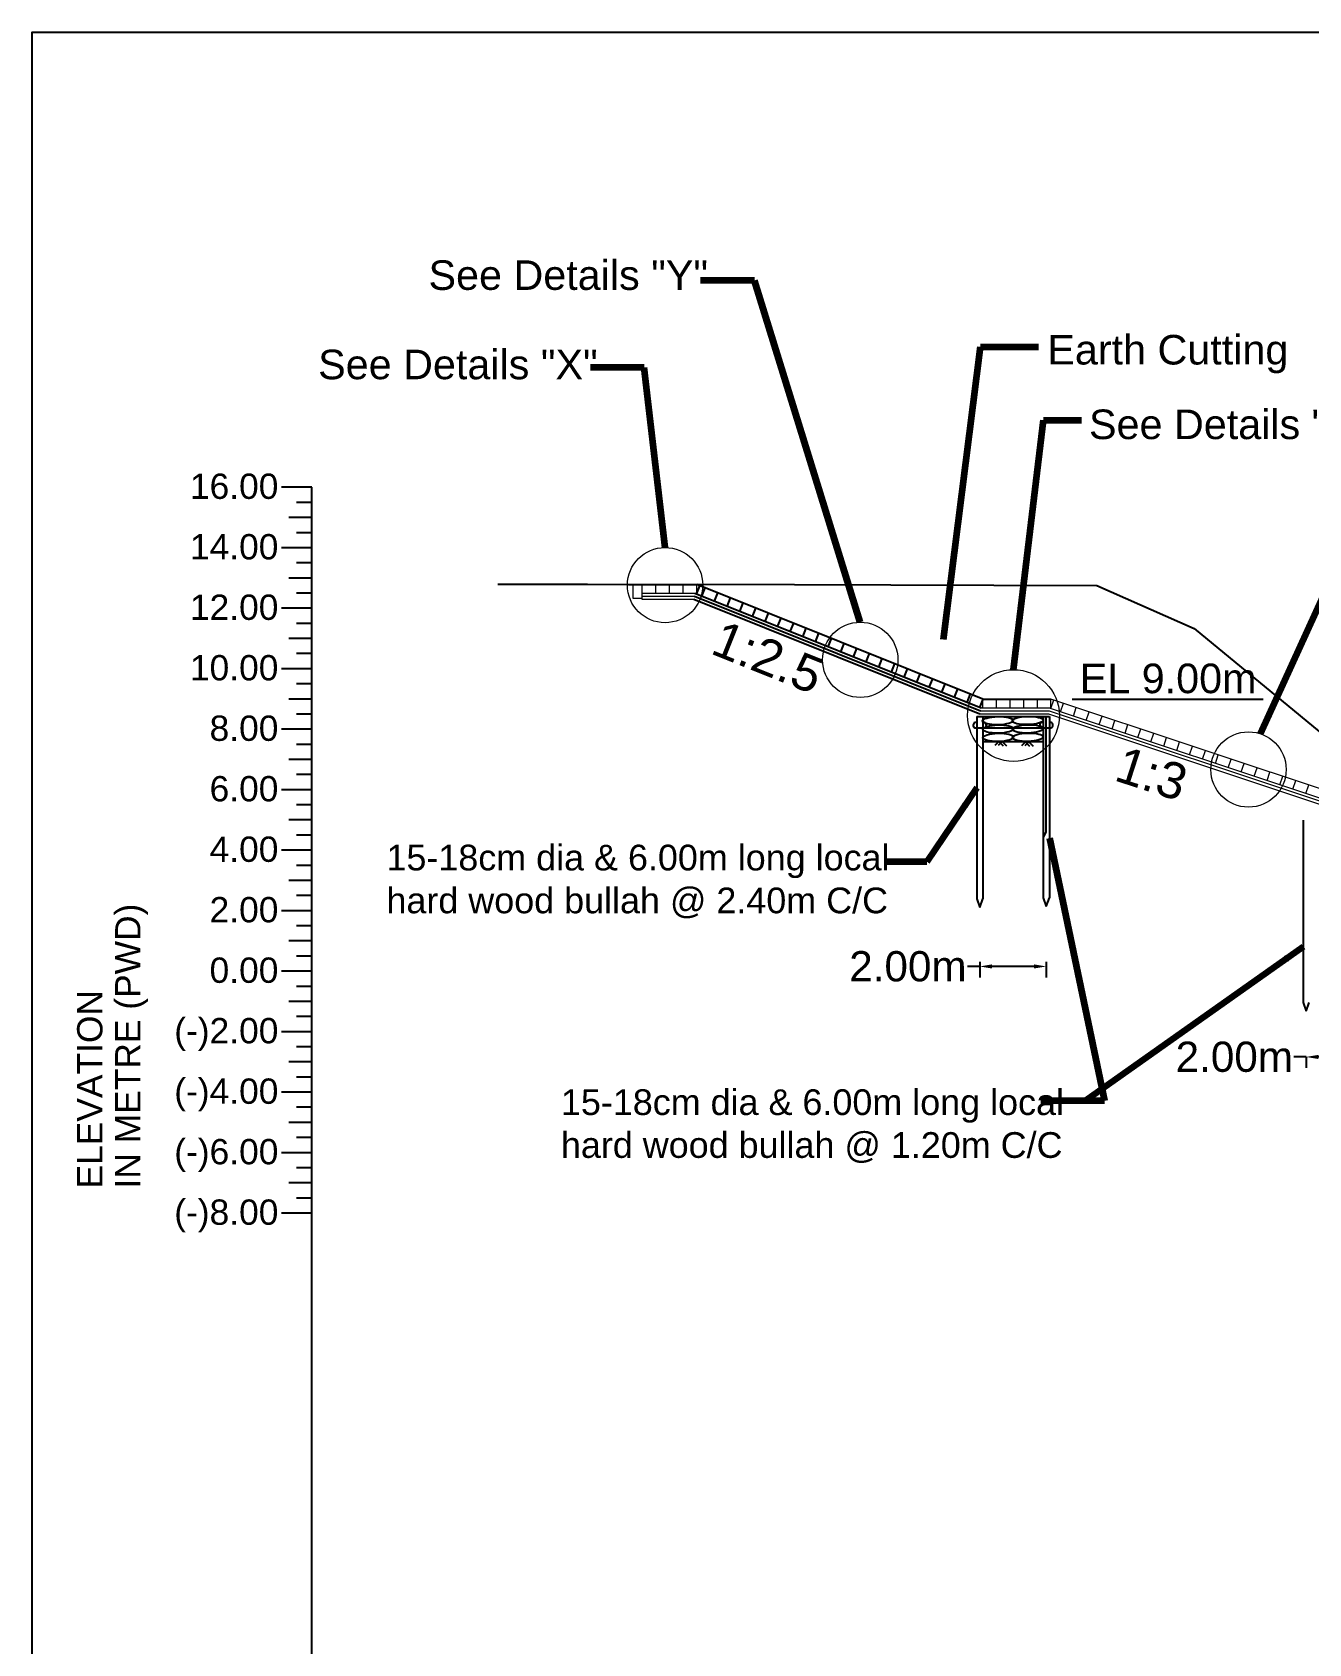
# Model space of a CAD drawing. Header units: inches. Extents: x -8940 to 26362, y -28010 to 990.
# Drawn here: x 4141 to 4183.2, y -13303.6 to -13250.3 of the extents above; entities that cross this region are included whole.
import ezdxf
from ezdxf.enums import TextEntityAlignment as Align

# ---------------------------------------------------------------- set-up
doc = ezdxf.new("R2010")
doc.units = ezdxf.units.IN
doc.header["$MEASUREMENT"] = 0
doc.header["$PDMODE"] = 3
doc.linetypes.add('HIDDEN', pattern=[9.525, 6.35, -3.175])
doc.layers.add('GL', color=3, linetype='HIDDEN')
doc.layers.add('LINE', color=7, linetype='Continuous')
doc.layers.add('Layer1', color=7, linetype='Continuous', lineweight=13)
doc.styles.add('dim', font='isocp.shx')
doc.styles.get("Standard").update_dxf_attribs({"font": 'arial.ttf'})
doc.dimstyles.get("Standard").update_dxf_attribs({"dimtxt": 0.18, "dimasz": 0.18, "dimexe": 0.18, "dimexo": 0.0625, "dimgap": 0.09, "dimtad": 0, "dimtih": 1, "dimtoh": 1, "dimdec": 4, "dimzin": 0, "dimdsep": 46, "dimtxsty": 'Standard', "dimcen": 0.09, "dimadec": 0, "dimazin": 0, "dimtfac": 1, "dimtdec": 4, "dimtofl": 0, "dimtmove": 0, "dimatfit": 3, "dimfxl": 1, "dimtolj": 1, "dimtzin": 0, "dimarcsym": 0})
doc.dimstyles.new('STANDARD$0', dxfattribs={"dimscale": 0, "dimtxt": 8, "dimasz": 8, "dimexe": 4, "dimexo": 0, "dimgap": 2, "dimtad": 1, "dimdec": 0, "dimzin": 0, "dimdsep": 46, "dimtxsty": 'dim', "dimblk": 'DOTSMALL', "dimcen": 1, "dimclrd": 6, "dimclre": 6, "dimclrt": 256, "dimadec": 0, "dimazin": 0, "dimtfac": 1, "dimtdec": 0, "dimtix": 1, "dimtofl": 0, "dimtmove": 1, "dimatfit": 3, "dimldrblk": 'DOTSMALL', "dimfxl": 6, "dimtolj": 1, "dimtzin": 0, "dimarcsym": 0})

# ---------------------------------------------------------------- blocks, each defined once
blk = doc.blocks.new('*D26')
at = {"color": 0, "lineweight": -2, "ltscale": 0.5, "transparency": 16777216}
for p, q in [((4183.157, -13284.218), (4182.749, -13284.218)), ((4183.157, -13284.218), (4183.157, -13284.582)), ((4184.952, -13284.218), (4183.564, -13284.218)), ((4185.359, -13284.218), (4185.359, -13284.582))]:
    blk.add_line(p, q, dxfattribs=at)
at = {"color": 0, "linetype": 'Continuous', "ltscale": 0.5, "transparency": 16777216}
for points in [[(4183.564, -13284.15), (4183.564, -13284.286), (4183.157, -13284.218)], [(4184.952, -13284.15), (4184.952, -13284.286), (4185.359, -13284.218)]]:
    blk.add_solid(points, dxfattribs=at)
at = {"layer": 'Defpoints', "color": 0, "linetype": 'Continuous', "ltscale": 0.5, "transparency": 16777216}
for p in [(4183.157, -13284.11), (4185.359, -13284.139), (4185.359, -13284.218)]:
    blk.add_point(p, dxfattribs=at)
at = {"color": 0, "linetype": 'Continuous', "lineweight": -3, "ltscale": 0.5, "transparency": 16777216, "insert": (4180.784, -13284.218), "char_height": 0.75, "attachment_point": 5}
blk.add_mtext('\\A1;{\\H1.333x;2.00m}', dxfattribs=at)
blk = doc.blocks.new('*D27')
at = {"color": 0, "lineweight": -2, "ltscale": 0.5, "transparency": 16777216}
for p, q in [((4172.366, -13281.076), (4172.366, -13281.59)), ((4174.569, -13281.076), (4174.569, -13281.59)), ((4172.366, -13281.226), (4171.959, -13281.226)), ((4174.162, -13281.226), (4172.774, -13281.226))]:
    blk.add_line(p, q, dxfattribs=at)
at = {"color": 0, "linetype": 'Continuous', "ltscale": 0.5, "transparency": 16777216}
for points in [[(4172.774, -13281.158), (4172.774, -13281.294), (4172.366, -13281.226)], [(4174.162, -13281.158), (4174.162, -13281.294), (4174.569, -13281.226)]]:
    blk.add_solid(points, dxfattribs=at)
at = {"layer": 'Defpoints', "color": 0, "linetype": 'Continuous', "ltscale": 0.5, "transparency": 16777216}
for p in [(4172.366, -13280.486), (4174.569, -13280.515), (4174.569, -13281.226)]:
    blk.add_point(p, dxfattribs=at)
at = {"color": 0, "linetype": 'Continuous', "lineweight": -3, "ltscale": 0.5, "transparency": 16777216, "insert": (4169.993, -13281.226), "char_height": 0.75, "attachment_point": 5}
blk.add_mtext('\\A1;{\\H1.333x;2.00m}', dxfattribs=at)

msp = doc.modelspace()

# ---------------------------------------------------------------- linework, layer by layer
at = {"color": 0, "linetype": 'ByBlock'}
for p, q in [((4150.280444, -13265.383649), (4149.280444, -13265.383649)), ((4150.280444, -13309.676488), (4150.280444, -13265.383649)), ((4150.280444, -13265.883649), (4149.780444, -13265.883649)), ((4150.280444, -13266.383649), (4149.530444, -13266.383649)), ((4150.280444, -13266.883649), (4149.780444, -13266.883649)), ((4150.280444, -13267.383649), (4149.280444, -13267.383649)), ((4150.280444, -13267.883649), (4149.780444, -13267.883649)), ((4150.280444, -13268.383649), (4149.530444, -13268.383649)), ((4150.280444, -13268.883649), (4149.780444, -13268.883649)), ((4150.280444, -13269.383649), (4149.280444, -13269.383649)), ((4150.280444, -13269.883649), (4149.780444, -13269.883649)), ((4150.280444, -13270.383649), (4149.530444, -13270.383649)), ((4150.280444, -13270.883649), (4149.780444, -13270.883649)), ((4150.280444, -13271.383649), (4149.280444, -13271.383649)), ((4150.280444, -13271.883649), (4149.780444, -13271.883649)), ((4150.280444, -13272.383649), (4149.530444, -13272.383649)), ((4150.280444, -13272.883649), (4149.780444, -13272.883649)), ((4150.280444, -13273.383649), (4149.280444, -13273.383649)), ((4150.280444, -13273.883649), (4149.780444, -13273.883649)), ((4150.280444, -13274.383649), (4149.530444, -13274.383649)), ((4150.280444, -13274.883649), (4149.780444, -13274.883649)), ((4150.280444, -13275.383649), (4149.280444, -13275.383649)), ((4150.280444, -13275.883649), (4149.780444, -13275.883649)), ((4150.280444, -13276.383649), (4149.530444, -13276.383649)), ((4150.280444, -13277.383649), (4149.280444, -13277.383649)), ((4150.280444, -13276.883649), (4149.780444, -13276.883649)), ((4150.280444, -13277.883649), (4149.780444, -13277.883649)), ((4150.280444, -13278.383649), (4149.530444, -13278.383649)), ((4150.280444, -13278.883649), (4149.780444, -13278.883649)), ((4150.280444, -13279.383649), (4149.280444, -13279.383649)), ((4150.280444, -13279.883649), (4149.780444, -13279.883649)), ((4150.280444, -13280.383649), (4149.530444, -13280.383649)), ((4150.280444, -13280.883649), (4149.780444, -13280.883649)), ((4150.280444, -13281.383649), (4149.280444, -13281.383649)), ((4150.280444, -13281.883649), (4149.780444, -13281.883649)), ((4150.280444, -13282.383649), (4149.530444, -13282.383649)), ((4150.280444, -13282.883649), (4149.780444, -13282.883649)), ((4150.280444, -13283.383649), (4149.280444, -13283.383649)), ((4150.280444, -13283.883649), (4149.780444, -13283.883649)), ((4150.280444, -13284.383649), (4149.530444, -13284.383649)), ((4150.280444, -13285.383649), (4149.280444, -13285.383649)), ((4150.280444, -13284.883649), (4149.780444, -13284.883649)), ((4150.280444, -13285.883649), (4149.780444, -13285.883649)), ((4150.280444, -13286.383649), (4149.530444, -13286.383649)), ((4150.280444, -13286.883649), (4149.780444, -13286.883649)), ((4150.280444, -13287.383649), (4149.280444, -13287.383649)), ((4150.280444, -13287.883649), (4149.780444, -13287.883649)), ((4150.280444, -13288.383649), (4149.530444, -13288.383649)), ((4150.280444, -13288.883649), (4149.780444, -13288.883649)), ((4150.280444, -13289.383649), (4149.280444, -13289.383649))]:
    msp.add_line(p, q, dxfattribs=at)
at = {"color": 0, "linetype": 'Continuous', "lineweight": -3, "ltscale": 0.5}
for p, q in [((4160.757946, -13268.598936), (4163.010047, -13268.598936)), ((4160.910047, -13268.598936), (4163.010047, -13268.598936)), ((4163.002078, -13268.918858), (4163.113496, -13268.640315)), ((4172.471829, -13272.383649), (4163.010047, -13268.598936)), ((4163.27991, -13268.706881), (4163.168492, -13268.985424)), ((4163.697724, -13268.874007), (4163.586307, -13269.15255)), ((4172.37218, -13272.882306), (4162.910399, -13269.097593)), ((4172.394796, -13272.783649), (4162.933014, -13268.998936)), ((4172.414054, -13272.683649), (4162.952273, -13268.898936)), ((4164.115539, -13269.041132), (4164.004121, -13269.319675)), ((4164.533353, -13269.208258), (4164.421936, -13269.486801)), ((4164.951168, -13269.375384), (4164.83975, -13269.653927)), ((4165.368982, -13269.54251), (4165.257565, -13269.821053)), ((4165.786797, -13269.709636), (4165.675379, -13269.988179)), ((4166.204611, -13269.876761), (4166.093194, -13270.155304)), ((4166.622426, -13270.043887), (4166.511008, -13270.32243)), ((4167.04024, -13270.211013), (4166.928823, -13270.489556)), ((4167.458055, -13270.378139), (4167.346637, -13270.656682)), ((4167.875869, -13270.545265), (4167.764452, -13270.823808)), ((4168.293684, -13270.71239), (4168.182266, -13270.990933)), ((4168.711498, -13270.879516), (4168.600081, -13271.158059)), ((4169.129313, -13271.046642), (4169.017896, -13271.325185)), ((4169.547127, -13271.213768), (4169.43571, -13271.492311)), ((4169.964942, -13271.380894), (4169.853525, -13271.659437)), ((4170.382756, -13271.548019), (4170.271339, -13271.826563)), ((4170.800571, -13271.715145), (4170.689154, -13271.993688)), ((4171.218385, -13271.882271), (4171.106968, -13272.160814)), ((4171.6362, -13272.049397), (4171.524783, -13272.32794)), ((4172.054014, -13272.216523), (4171.942597, -13272.495066)), ((4172.471829, -13272.383649), (4172.360412, -13272.662192)), ((4172.471829, -13272.383649), (4174.721829, -13272.383649)), ((4175.420846, -13272.383649), (4181.741092, -13272.383649)), ((4172.26843, -13272.957897), (4172.46843, -13272.957897)), ((4172.26843, -13272.957897), (4172.26843, -13278.993152)), ((4172.46843, -13272.957897), (4172.46843, -13278.993152)), ((4172.46843, -13272.957897), (4172.804234, -13272.957897)), ((4172.804234, -13272.957897), (4174.66843, -13272.957897)), ((4174.46843, -13272.957897), (4174.46843, -13278.957897)), ((4174.557183, -13272.957897), (4174.553139, -13276.774756)), ((4174.66843, -13272.957897), (4174.66843, -13278.957897)), ((4172.310643, -13273.340538), (4174.732626, -13273.336759)), ((4172.46843, -13273.792433), (4174.46843, -13273.792433)), ((4172.999729, -13273.789889), (4172.876428, -13273.912287)), ((4172.876428, -13273.912287), (4172.999729, -13273.789889)), ((4173.111663, -13273.789889), (4172.988362, -13273.912287)), ((4172.988362, -13273.912287), (4173.111663, -13273.789889)), ((4172.999729, -13273.789889), (4173.13861, -13273.929287)), ((4173.111663, -13273.789889), (4173.250543, -13273.929287)), ((4173.878828, -13273.803286), (4173.755527, -13273.925685)), ((4173.755527, -13273.925685), (4173.878828, -13273.803286)), ((4173.990761, -13273.803286), (4173.86746, -13273.925685)), ((4173.86746, -13273.925685), (4173.990761, -13273.803286)), ((4173.878828, -13273.803286), (4174.017709, -13273.942684)), ((4173.990761, -13273.803286), (4174.129642, -13273.942684)), ((4174.553139, -13276.774756), (4174.46843, -13276.957897)), ((4183.058653, -13276.384834), (4183.058653, -13282.420089)), ((4172.26843, -13278.993152), (4172.36843, -13279.274462)), ((4172.36843, -13279.274462), (4172.46843, -13278.993152)), ((4174.46843, -13278.957897), (4174.56843, -13279.239207)), ((4174.56843, -13279.239207), (4174.66843, -13278.957897)), ((4183.058653, -13282.418903), (4183.158653, -13282.700213)), ((4183.158653, -13282.700213), (4183.258653, -13282.418903))]:
    msp.add_line(p, q, dxfattribs=at)
at = {"color": 0, "linetype": 'Continuous', "lineweight": 20, "ltscale": 0.5}
for p, q in [((4174.717288, -13272.697817), (4174.811992, -13272.413703)), ((4184.389468, -13275.606195), (4174.721829, -13272.383649)), ((4175.036435, -13272.804199), (4175.131139, -13272.520085)), ((4184.139468, -13276.046378), (4174.64725, -13272.882306)), ((4184.139468, -13275.938675), (4174.674389, -13272.783649)), ((4184.274783, -13275.883649), (4174.674783, -13272.683649)), ((4175.463342, -13272.946502), (4175.558047, -13272.662388)), ((4175.89025, -13273.088804), (4175.984954, -13272.80469)), ((4176.317157, -13273.231107), (4176.411862, -13272.946993)), ((4176.744065, -13273.373409), (4176.838769, -13273.089295)), ((4177.170972, -13273.515712), (4177.265677, -13273.231598)), ((4177.59788, -13273.658014), (4177.692584, -13273.3739)), ((4178.024787, -13273.800317), (4178.119492, -13273.516203)), ((4178.451694, -13273.942619), (4178.546399, -13273.658505)), ((4178.878602, -13274.084922), (4178.973307, -13273.800808)), ((4179.305509, -13274.227224), (4179.400214, -13273.94311)), ((4179.732417, -13274.369527), (4179.827122, -13274.085413)), ((4180.159324, -13274.511829), (4180.254029, -13274.227715)), ((4180.586232, -13274.654132), (4180.680937, -13274.370018)), ((4181.013139, -13274.796434), (4181.107844, -13274.51232)), ((4181.440047, -13274.938737), (4181.534751, -13274.654623)), ((4181.866954, -13275.081039), (4181.961659, -13274.796925)), ((4182.293862, -13275.223342), (4182.388566, -13274.939228)), ((4182.720769, -13275.365644), (4182.815474, -13275.08153)), ((4183.147677, -13275.507947), (4183.242381, -13275.223833))]:
    msp.add_line(p, q, dxfattribs=at)
at = {"color": 0, "linetype": 'ByBlock'}
msp.add_lwpolyline([(4145.036818, -13288.768158, 0, 0, 0), (4145.036818, -13277.829529, 0.390665, 0, 0), (4145.036818, -13277.048199, 0, 0, 0)], format="xyseb", dxfattribs=at)
at = {"color": 7, "lineweight": 20, "ltscale": 0.18}
for centre, radius in [((4161.964165, -13268.617755), 1.244459), ((4161.964302, -13268.617755), 1.244459), ((4168.417107, -13271.087681), 1.244459), ((4173.48321, -13272.930203), 1.515792), ((4181.253363, -13274.714477), 1.244459)]:
    msp.add_circle(centre, radius, dxfattribs=at)
at = {"color": 0, "linetype": 'Continuous', "lineweight": -3, "ltscale": 0.5}
for centre, start, end in [((4172.244107, -13273.247598), 74.8284169, 283.6920769), ((4172.494665, -13273.247598), 253.6040994, 105.1715831), ((4174.444107, -13273.247598), 74.8284169, 283.6920769), ((4174.692754, -13273.247598), 253.6040994, 105.1715831)]:
    msp.add_arc(centre, 0.09294, start, end, dxfattribs=at)
for centre in [(4172.966972, -13273.100532), (4173.95312, -13273.095185), (4172.974407, -13273.377233), (4172.975201, -13273.652549), (4173.960555, -13273.371886), (4173.961349, -13273.647202)]:
    msp.add_ellipse(centre, major_axis=(0.506914, 0.0108), ratio=0.268841611)
at = {"layer": 'GL', "linetype": 'ByBlock'}
msp.add_lwpolyline([(4156.435844, -13268.586149), (4159.400344, -13268.588849), (4166.238644, -13268.602349), (4169.429544, -13268.605349), (4176.236244, -13268.632349), (4179.458844, -13270.054649), (4188.028644, -13277.116349)], dxfattribs=at)
at = {"layer": 'Layer1', "color": 7, "lineweight": 20}
for p, q in [((4160.910047, -13269.055361), (4160.910047, -13268.598936)), ((4161.210047, -13268.904448), (4161.210047, -13268.598936)), ((4161.210047, -13269.055361), (4161.210047, -13268.598936)), ((4161.210047, -13269.097593), (4161.210047, -13268.598936)), ((4161.660047, -13268.902761), (4161.660047, -13268.598936)), ((4162.110047, -13268.900623), (4162.110047, -13268.598936)), ((4162.110047, -13268.898936), (4162.110047, -13268.598936)), ((4162.110047, -13268.898936), (4162.110047, -13268.598936)), ((4162.560047, -13268.898936), (4162.560047, -13268.598936)), ((4163.010047, -13268.898936), (4163.010047, -13268.598936)), ((4161.210047, -13269.055361), (4160.910047, -13269.055361)), ((4163.010047, -13268.898936), (4161.210047, -13268.898936)), ((4162.933014, -13268.998936), (4161.210047, -13268.998936)), ((4162.933014, -13268.998936), (4161.210047, -13268.998936)), ((4162.910399, -13269.097593), (4161.210047, -13269.097593)), ((4163.010047, -13268.898936), (4161.660047, -13268.898936)), ((4172.471829, -13272.687474), (4172.471829, -13272.383649)), ((4172.921829, -13272.683649), (4172.921829, -13272.383649)), ((4173.371829, -13272.687474), (4173.371829, -13272.383649)), ((4173.821829, -13272.685336), (4173.821829, -13272.383649)), ((4173.821829, -13272.683649), (4173.821829, -13272.383649)), ((4173.821829, -13272.683649), (4173.821829, -13272.383649)), ((4174.271829, -13272.683649), (4174.271829, -13272.383649)), ((4174.721829, -13272.683649), (4174.721829, -13272.383649)), ((4174.64725, -13272.882306), (4172.37218, -13272.882306)), ((4174.617913, -13272.783649), (4172.394796, -13272.783649)), ((4174.674389, -13272.783649), (4172.394796, -13272.783649)), ((4174.721829, -13272.683649), (4172.414054, -13272.683649)), ((4174.721829, -13272.683649), (4173.371829, -13272.683649))]:
    msp.add_line(p, q, dxfattribs=at)
at = {"layer": 'LINE', "color": 7, "lineweight": -2, "ltscale": 0.5}
msp.add_lwpolyline([(4141.041423, -13355.879225), (4141.041423, -13250.337713), (4290.292045, -13250.337713), (4290.292045, -13355.879225), (4141.041423, -13355.879225)], close=True, dxfattribs=at)

# ---------------------------------------------------------------- texts
at = {"color": 0, "linetype": 'ByBlock'}
for s, p in [('16.00', (4149.180444, -13265.767477)), ('14.00', (4149.180444, -13267.767477)), ('12.00', (4149.180444, -13269.767477)), ('10.00', (4149.180444, -13271.767477)), ('8.00', (4149.180444, -13273.767477)), ('6.00', (4149.180444, -13275.767477)), ('4.00', (4149.180444, -13277.767477)), ('2.00', (4149.180444, -13279.767477)), ('0.00', (4149.180444, -13281.767477)), ('(-)2.00', (4149.180444, -13283.767477)), ('(-)4.00', (4149.180444, -13285.767477)), ('(-)6.00', (4149.180444, -13287.767477)), ('(-)8.00', (4149.180444, -13289.767477))]:
    msp.add_text(s, height=0.8371399, dxfattribs=at).set_placement(p, align=Align.RIGHT)
for s, height, p in [('IN METRE (PWD)', 0.83713992, (4144.618248, -13288.568158)), ('ELEVATION', 0.8371399, (4143.362538, -13288.568158))]:
    msp.add_text(s, height=height, rotation=90, dxfattribs=at).set_placement(p)
at = {"color": 7, "lineweight": 30, "ltscale": 0.18, "char_height": 0.9775, "attachment_point": 1}
for s, insert, width in [('See Details "Y"', (4154.143171, -13257.879167), 59.84938283), ('Earth Cutting', (4174.601995, -13260.34562), 59.84938283), ('See Details "X"', (4150.49496, -13260.83277), 59.84938283), ('See Details "X1"', (4175.980016, -13262.812364), 59.84938283), ('EL 9.00m ', (4175.673314, -13271.213442), 48.36222019)]:
    msp.add_mtext(s, dxfattribs=dict(at, insert=insert, width=width))
at = {"color": 0, "linetype": 'Continuous', "lineweight": -3, "ltscale": 0.5, "char_height": 0.85, "width": 26.32773935, "attachment_point": 1}
for s, insert in [('15-18cm dia & 6.00m long local\\Phard wood bullah @ 2.40m C/C ', (4152.752244, -13277.200548)), ('15-18cm dia & 6.00m long local\\Phard wood bullah @ 1.20m C/C ', (4158.520744, -13285.28783))]:
    msp.add_mtext(s, dxfattribs=dict(at, insert=insert))
at = {"layer": 'Layer1', "color": 7, "lineweight": 20, "char_height": 1.1955372, "width": 14.78044575, "attachment_point": 1}
for s, insert, rotation in [('1:2.5', (4163.865524, -13269.755226), 338.1985905), ('1:3', (4177.13495, -13273.922113), 342.0517037)]:
    msp.add_mtext(s, dxfattribs=dict(at, insert=insert, rotation=rotation))

# ---------------------------------------------------------------- dimensions: what is measured, and where the dimension line sits
at = {"color": 0, "linetype": 'Continuous', "lineweight": -3, "ltscale": 0.5}
for base, p1, p2, picture, middle in [((4174.569253, -13281.225783), (4172.366322, -13280.485668), (4174.569253, -13280.514566), '*D27', (4169.993438, -13281.225783)), ((4185.359476, -13284.218237), (4183.156544, -13284.110467), (4185.359476, -13284.139365), '*D26', (4180.78366, -13284.218237))]:
    dim = msp.add_linear_dim(base=base, p1=p1, p2=p2, text='{\\H1.333x;2.00m}', dimstyle='STANDARD$0', override={"dimscale": 1, "dimtxt": 0.75, "dimasz": 0.4075, "dimexe": 0.364, "dimexo": 0.219, "dimgap": 0.09, "dimtad": 0, "dimdec": 2, "dimpost": 'm', "dimtxsty": 'Standard', "dimcen": 0.09, "dimclrd": 0, "dimclre": 0, "dimclrt": 0, "dimtdec": 2, "dimtix": 0, "dimtmove": 0, "dimfxl": 0.15, "dimfxlon": 1}, dxfattribs=at)
    dim.commit()
    dim.dimension.update_dxf_attribs({"geometry": picture, "text_midpoint": middle, "dimtype": 160})

# ---------------------------------------------------------------- leaders
at = {"layer": 'LINE', "color": 7, "lineweight": 20, "ltscale": 0.5}
for points in [[(4181.65357, -13273.536125), (4189.588473, -13256.090784), (4192.358485, -13256.118771)], [(4168.417107, -13269.843222), (4164.917261, -13258.545263), (4163.13609, -13258.545263)], [(4171.166105, -13270.420145), (4172.388387, -13260.735279), (4174.308675, -13260.735279)], [(4161.964302, -13267.373296), (4161.275576, -13261.427163), (4159.494405, -13261.427163)], [(4173.48321, -13271.414411), (4174.474055, -13263.163574), (4175.734364, -13263.163574)], [(4172.26843, -13275.322984), (4170.613254, -13277.769915), (4169.306409, -13277.769915)], [(4174.66843, -13276.979827), (4176.488945, -13285.672926), (4175.0231, -13285.672963)], [(4183.058653, -13280.574643), (4175.85813, -13285.674111), (4174.392284, -13285.674149)]]:
    msp.add_leader(points, dimstyle='Standard', override={"dimtxt": 0.9, "dimasz": 0.7, "dimclrd": 7, "dimclre": 7, "dimclrt": 7, "dimlwd": 65535, "dimlwe": 65535}, dxfattribs=at)

doc.saveas('drawing.dxf')
